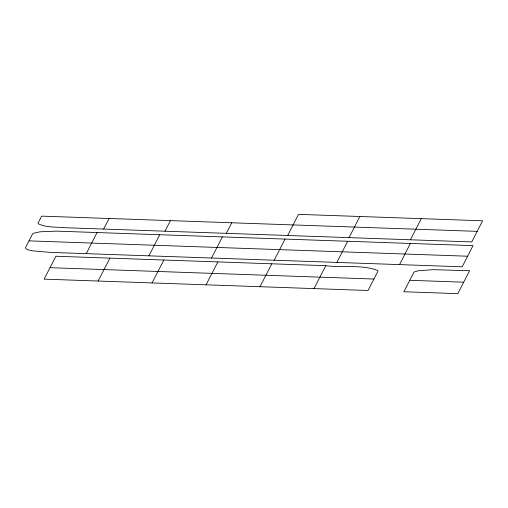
<?xml version="1.0" encoding="UTF-8"?>
<svg xmlns="http://www.w3.org/2000/svg" width="508" height="508" viewBox="0 0 508 508"><rect width="100%" height="100%" fill="white"/><g stroke="black" fill="none" stroke-linecap="round" stroke-linejoin="round"><path stroke-width="0.76" d="M274.237 260.223L285.026 239.058M467.62 256.216L473.018 245.631L56.585 231.134L40.049 231.8L33.325 233.286L32.588 233.896L25.4 247.853L26.397 249.142A27.203 3.689 1.5 0 0 33.579 250.946L50.419 252.387L462.185 266.802L467.62 256.216L28.994 240.868M97.079 232.486L86.246 253.644M159.728 234.683L148.895 255.835M222.377 236.868L211.544 258.026M287.68 235.49L298.514 214.351L482.6 220.79L471.767 241.929L63.094 227.641C54.845 226.835 45.752 227.54 38.195 223.742L38.075 223.101L41.669 216.135L477.209 231.356M359.861 216.497L349.028 237.642M336.887 262.414L347.675 241.256M421.253 218.643L410.42 239.782M410.369 243.44L399.536 264.611M164.986 231.197L170.421 220.631M226.333 233.35L231.769 222.777M259.988 286.709L271.812 263.804M313.982 288.601L325.806 265.69C342.767 267.995 361.601 264.166 377.882 270.561L377.996 271.202L368.021 290.493L44.107 279.14L55.924 256.242L325.806 265.69M409.765 280.302L403.854 291.757L457.803 293.649L469.621 270.726L433.248 269.678L418.363 270.764L414.566 271.824L413.83 272.44L409.765 280.302L463.709 282.188M98.101 281.032L109.918 258.14M152.051 282.918L163.868 260.026M206.038 284.817L217.862 261.918M103.632 229.057L109.118 218.491M50.019 267.691L373.932 279.038"/></g></svg>
